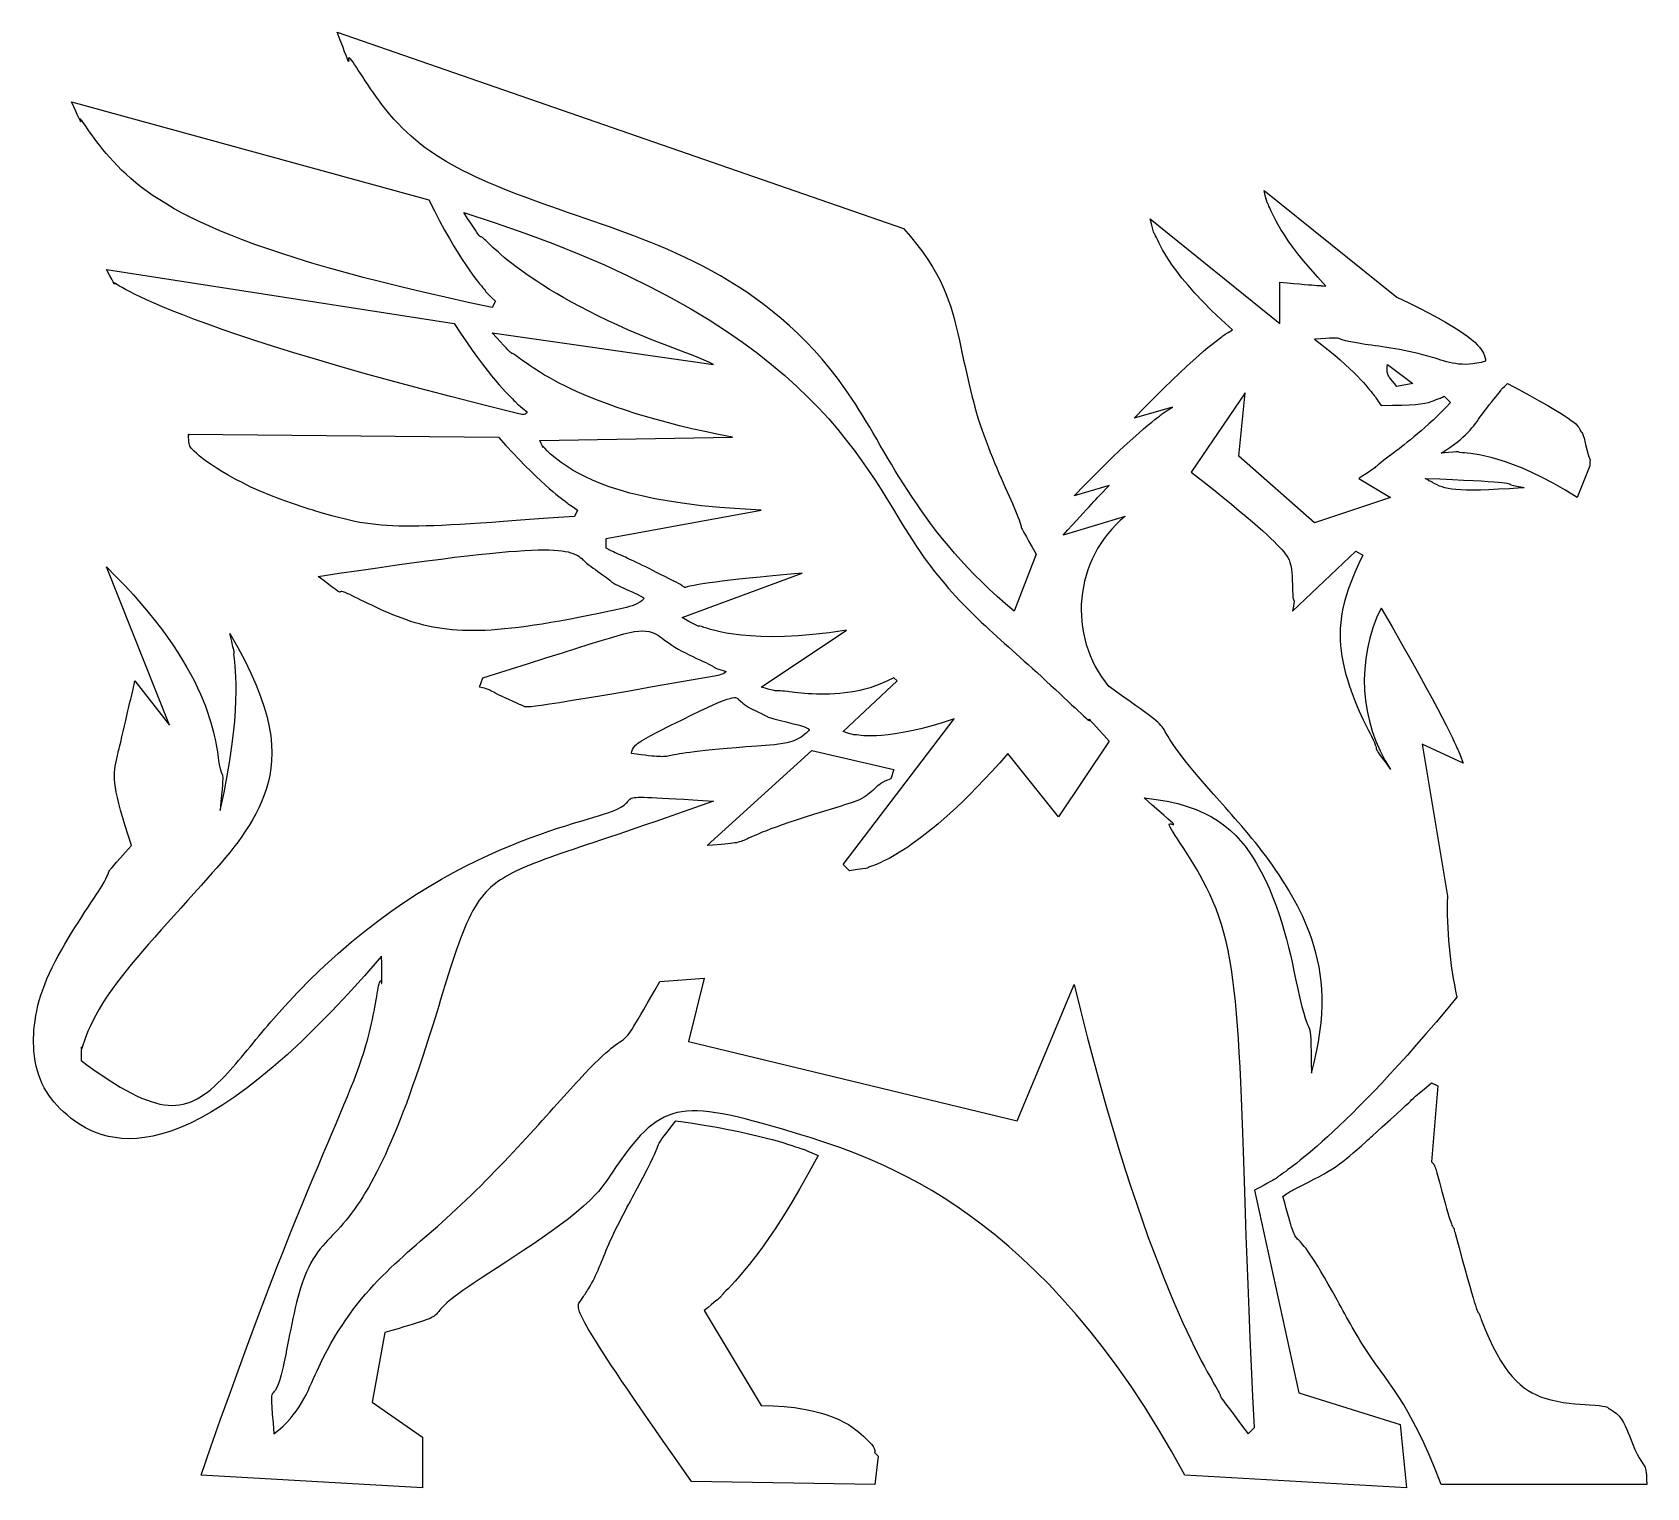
# Model space of a CAD drawing. Header units: millimetres. Extents: x -1.39 to 0.65, y -0.92 to 0.92.
import ezdxf

# ---------------------------------------------------------------- set-up
doc = ezdxf.new("R2010")
doc.units = ezdxf.units.MM

msp = doc.modelspace()

# ---------------------------------------------------------------- linework, layer by layer
at = {"color": 7, "linetype": 'Continuous'}
for p, q in [((-1.0029, 0.9241), (-0.2869, 0.6761)), ((-1.3389, 0.8361), (-0.8869, 0.7121)), ((0.1691, 0.7241), (0.3371, 0.5894)), ((0.0251, 0.6881), (0.1891, 0.5561)), ((-1.2949, 0.6241), (-0.8549, 0.5561)), ((0.1891, 0.5561), (0.1891, 0.6081)), ((-0.8029, 0.5841), (-0.8069, 0.5761)), ((-0.8069, 0.5441), (-0.5269, 0.5041)), ((0.3251, 0.5041), (0.3571, 0.4801)), ((0.3571, 0.4801), (0.3371, 0.4761)), ((0.0532, 0.4502), (0.0051, 0.4361)), ((0.1451, 0.4681), (0.0771, 0.3681)), ((0.1371, 0.3881), (0.1451, 0.4681)), ((0.3971, 0.4641), (0.4051, 0.4561)), ((-1.1909, 0.4161), (-0.7989, 0.4121)), ((-0.7469, 0.4081), (-0.5029, 0.4121)), ((0.2331, 0.3041), (0.1371, 0.3881)), ((0.5811, 0.3761), (0.5651, 0.3361)), ((-0.0267, 0.3512), (-0.0708, 0.3382)), ((0.2891, 0.3601), (0.3291, 0.3361)), ((0.3291, 0.3361), (0.2331, 0.3041)), ((-0.6989, 0.3201), (-0.7029, 0.3121)), ((-0.6629, 0.2841), (-0.4669, 0.3201)), ((-0.0067, 0.3121), (-0.0849, 0.2885)), ((-0.6629, 0.2721), (-0.6629, 0.2841)), ((0.2051, 0.1921), (0.2851, 0.2681)), ((0.2851, 0.2681), (0.2942, 0.2631)), ((-1.2149, 0.0481), (-1.2949, 0.2481)), ((-0.1189, 0.2641), (-0.1469, 0.1921)), ((-0.5669, 0.1841), (-0.4149, 0.2401)), ((-0.4669, 0.0961), (-0.3589, 0.1681)), ((-1.2589, 0.1041), (-1.2149, 0.0481)), ((-0.8229, 0.0961), (-0.8189, 0.1081)), ((-0.3629, 0.0401), (-0.2949, 0.1041)), ((-0.2949, 0.1041), (-0.2989, 0.1081)), ((-0.3629, -0.1279), (-0.2229, 0.0561)), ((-0.0269, 0.0281), (-0.0909, -0.0679)), ((0.4211, 0.0001), (0.3691, 0.0241)), ((0.3691, 0.0241), (0.4011, -0.1679)), ((-0.5349, -0.1039), (-0.4029, 0.0161)), ((-0.4029, 0.0161), (-0.2989, -0.0079)), ((-0.0909, -0.0679), (-0.1549, 0.0121)), ((-0.2989, -0.0079), (-0.3029, -0.0199)), ((-0.3549, -0.1359), (-0.3629, -0.1279)), ((-0.5949, -0.2759), (-0.5389, -0.2719)), ((-0.5389, -0.2719), (-0.5589, -0.3519)), ((-0.1429, -0.4519), (-0.0709, -0.2799)), ((-0.5589, -0.3519), (-0.1429, -0.4519)), ((0.3811, -0.4039), (0.3891, -0.4079)), ((0.3891, -0.4079), (0.3811, -0.5039)), ((0.1571, -0.5399), (0.2131, -0.7959)), ((-0.5389, -0.6919), (-0.4669, -0.8119)), ((-0.9429, -0.7199), (-0.9589, -0.8079)), ((0.2131, -0.7959), (0.3411, -0.8359)), ((-0.9589, -0.8079), (-0.8949, -0.8519)), ((0.3411, -0.8359), (0.3491, -0.9159)), ((-0.8949, -0.8519), (-0.8949, -0.9159)), ((0.1491, -0.8479), (0.1571, -0.8399)), ((-0.3189, -0.8759), (-0.3229, -0.9119)), ((-0.8949, -0.9159), (-1.1749, -0.8999)), ((-0.3229, -0.9119), (-0.5549, -0.9079)), ((0.3491, -0.9159), (0.0691, -0.8999)), ((0.6531, -0.9119), (0.3931, -0.9119))]:
    msp.add_line(p, q, dxfattribs=at)
for centre, radius, start, end in [((0.0908, 0.1943), 0.1529, 129.6273, 219.6273), ((0.5035, 0.1047), 0.2076, 153.8888, 212.8441), ((0.9224, -0.1836), 0.5216, 178.2769, 192.4347)]:
    msp.add_arc(centre, radius, start, end, dxfattribs=at)
for points, knots in [([(-0.1469, 0.1921), (-0.2658, 0.2914), (-0.381, 0.5844), (-0.7636, 0.7123), (-0.9162, 0.77), (-1.0029, 0.9241), (-0.9805, 0.8651), (-1.0029, 0.9241)], [0, 0, 0, 0, 0.1276605, 0.3871904, 0.7197792, 0.854217, 1, 1, 1, 1]), ([(-0.8069, 0.5761), (-1.1393, 0.646), (-1.2783, 0.731), (-1.3389, 0.8361), (-1.3217, 0.7984), (-1.3389, 0.8361)], [0, 0, 0, 0, 0.544352, 0.805586, 1, 1, 1, 1]), ([(0.2473, 0.6033), (0.1896, 0.6641), (0.1691, 0.7241), (0.1743, 0.7031), (0.1691, 0.7241)], [0, 0, 0, 0, 0.569213, 1, 1, 1, 1]), ([(-0.8869, 0.7121), (-0.8493, 0.6356), (-0.8029, 0.5841), (-0.8196, 0.6004), (-0.8029, 0.5841)], [0, 0, 0, 0, 0.551919, 1, 1, 1, 1]), ([(-0.8429, 0.6961), (-0.4093, 0.5602), (-0.2949, 0.2601), (-0.1521, 0.1492), (-0.0269, 0.0281), (-0.066, 0.071), (-0.0269, 0.0281)], [0, 0, 0, 0, 0.401941, 0.686004, 0.845953, 1, 1, 1, 1]), ([(-0.5269, 0.5041), (-0.5429, 0.5121), (-0.7469, 0.5841), (-0.8429, 0.6961), (-0.8146, 0.6532), (-0.8429, 0.6961)], [0, 0, 0, 0, 0.046862, 0.613573, 1, 1, 1, 1]), ([(-0.2869, 0.6761), (-0.2366, 0.6204), (-0.2116, 0.5202), (-0.1961, 0.4306), (-0.1189, 0.2641), (-0.1498, 0.3182), (-0.1189, 0.2641)], [0, 0, 0, 0, 0.1656887, 0.3939064, 0.5946893, 1, 1, 1, 1]), ([(0.1291, 0.5481), (0.0514, 0.6167), (0.0251, 0.6881), (0.0317, 0.6628), (0.0251, 0.6881)], [0, 0, 0, 0, 0.576466, 1, 1, 1, 1]), ([(-0.7629, 0.4441), (-0.7647, 0.4416), (-0.7669, 0.4401), (-1.2549, 0.5601), (-1.2949, 0.6241), (-1.2826, 0.6022), (-1.2949, 0.6241)], [0, 0, 0, 0, 0.005295, 0.009849, 0.870714, 1, 1, 1, 1]), ([(0.1891, 0.6081), (0.2156, 0.6057), (0.2473, 0.6033), (0.2367, 0.6041), (0.2473, 0.6033)], [0, 0, 0, 0, 0.455085, 1, 1, 1, 1]), ([(0.3371, 0.5894), (0.4213, 0.5496), (0.4487, 0.5225), (0.4491, 0.5081), (0.4494, 0.513), (0.4491, 0.5081)], [0, 0, 0, 0, 0.637848, 0.90162, 1, 1, 1, 1]), ([(-0.8549, 0.5561), (-0.8114, 0.4883), (-0.7629, 0.4441), (-0.7801, 0.458), (-0.7629, 0.4441)], [0, 0, 0, 0, 0.551206, 1, 1, 1, 1]), ([(-0.5029, 0.4121), (-0.6987, 0.4492), (-0.8069, 0.5441), (-0.7732, 0.5077), (-0.8069, 0.5441)], [0, 0, 0, 0, 0.580457, 1, 1, 1, 1]), ([(0.0051, 0.4361), (0.0793, 0.5135), (0.1291, 0.5481), (0.112, 0.5371), (0.1291, 0.5481)], [0, 0, 0, 0, 0.638922, 1, 1, 1, 1]), ([(0.4491, 0.5081), (0.419, 0.4995), (0.3692, 0.5207), (0.2331, 0.5361), (0.2799, 0.5394), (0.2331, 0.5361)], [0, 0, 0, 0, 0.140675, 0.383966, 1, 1, 1, 1]), ([(0.2331, 0.5361), (0.2842, 0.4973), (0.3171, 0.4521), (0.307, 0.4681), (0.3171, 0.4521)], [0, 0, 0, 0, 0.534356, 1, 1, 1, 1]), ([(0.3371, 0.4761), (0.3279, 0.4873), (0.3253, 0.4911), (0.3249, 0.496), (0.3251, 0.5041), (0.325, 0.5014), (0.3251, 0.5041)], [0, 0, 0, 0, 0.453007, 0.595103, 0.749003, 1, 1, 1, 1]), ([(0.3931, 0.3921), (0.4251, 0.4112), (0.4426, 0.4404), (0.4771, 0.4801), (0.4643, 0.4679), (0.4771, 0.4801)], [0, 0, 0, 0, 0.301334, 0.57556, 1, 1, 1, 1]), ([(0.4771, 0.4801), (0.5625, 0.4344), (0.5655, 0.4284), (0.57, 0.419), (0.5731, 0.4161), (0.5811, 0.3761), (0.5819, 0.3914), (0.5811, 0.3761)], [0, 0, 0, 0, 0.609242, 0.651296, 0.716856, 0.74347, 1, 1, 1, 1]), ([(-0.0708, 0.3382), (0.0034, 0.4156), (0.0532, 0.4502), (0.0361, 0.4392), (0.0532, 0.4502)], [0, 0, 0, 0, 0.638921, 1, 1, 1, 1]), ([(0.4051, 0.4561), (0.3739, 0.423), (0.2891, 0.3601), (0.3188, 0.3794), (0.2891, 0.3601)], [0, 0, 0, 0, 0.3008653, 1, 1, 1, 1]), ([(0.3171, 0.4521), (0.3596, 0.4533), (0.3724, 0.4533), (0.3971, 0.4641), (0.3891, 0.4593), (0.3971, 0.4641)], [0, 0, 0, 0, 0.517552, 0.673347, 1, 1, 1, 1]), ([(-0.7029, 0.3121), (-0.9229, 0.2961), (-0.9469, 0.2921), (-1.1349, 0.3521), (-1.188, 0.3963), (-1.1908, 0.4026), (-1.1909, 0.4161), (-1.1915, 0.4115), (-1.1909, 0.4161)], [0, 0, 0, 0, 0.414848, 0.460608, 0.83175, 0.961651, 0.974656, 1, 1, 1, 1]), ([(-0.7989, 0.4121), (-0.748, 0.3553), (-0.6989, 0.3201), (-0.7159, 0.3311), (-0.6989, 0.3201)], [0, 0, 0, 0, 0.558402, 1, 1, 1, 1]), ([(-0.4669, 0.3201), (-0.6167, 0.3263), (-0.7284, 0.3752), (-0.7469, 0.4081), (-0.7414, 0.3965), (-0.7469, 0.4081)], [0, 0, 0, 0, 0.484349, 0.878033, 1, 1, 1, 1]), ([(0.5651, 0.3361), (0.479, 0.3902), (0.3931, 0.3921), (0.4227, 0.3948), (0.3931, 0.3921)], [0, 0, 0, 0, 0.5419189, 1, 1, 1, 1]), ([(0.0771, 0.3681), (0.1588, 0.304), (0.1912, 0.2725), (0.2049, 0.2531), (0.2051, 0.1921), (0.2091, 0.2137), (0.2051, 0.1921)], [0, 0, 0, 0, 0.4442873, 0.6374507, 0.7389516, 1, 1, 1, 1]), ([(-0.0849, 0.2885), (-0.0527, 0.324), (-0.0267, 0.3512), (-0.0354, 0.3422), (-0.0267, 0.3512)], [0, 0, 0, 0, 0.560278, 1, 1, 1, 1]), ([(0.4811, 0.3521), (0.4976, 0.3485), (0.4981, 0.3484), (0.4981, 0.3483), (0.4982, 0.3483), (0.4982, 0.3482), (0.4981, 0.3482), (0.4971, 0.3481), (0.4078, 0.3423), (0.3967, 0.3465), (0.3731, 0.3601), (0.3807, 0.3552), (0.3731, 0.3601)], [0, 0, 0, 0, 0.114832, 0.118166, 0.118825, 0.119198, 0.119443, 0.119832, 0.126988, 0.734449, 0.814853, 1, 1, 1, 1]), ([(0.3731, 0.3601), (0.4771, 0.3561), (0.4791, 0.3542), (0.4811, 0.3521), (0.4804, 0.3528), (0.4811, 0.3521)], [0, 0, 0, 0, 0.948381, 0.973399, 1, 1, 1, 1]), ([(-1.0269, 0.2361), (-0.7367, 0.2802), (-0.7063, 0.2729), (-0.6871, 0.252), (-0.6469, 0.2241), (-0.6615, 0.2319), (-0.6469, 0.2241)], [0, 0, 0, 0, 0.730063, 0.807802, 0.878439, 1, 1, 1, 1]), ([(-0.4149, 0.2401), (-0.5239, 0.2311), (-0.559, 0.2235), (-0.5623, 0.2223), (-0.5639, 0.2223), (-0.5681, 0.2256), (-0.6059, 0.2451), (-0.6629, 0.2721), (-0.6444, 0.2622), (-0.6629, 0.2721)], [0, 0, 0, 0, 0.418383, 0.555845, 0.569285, 0.575252, 0.595837, 0.758627, 1, 1, 1, 1]), ([(-1.2949, 0.2481), (-1.163, 0.1202), (-1.1509, -0.0599), (-1.1453, 0.0046), (-1.1509, -0.0599)], [0, 0, 0, 0, 0.504331, 1, 1, 1, 1]), ([(0.2942, 0.2631), (0.2626, 0.2015), (0.2612, 0.1155), (0.3291, -0.0079), (0.3006, 0.0308), (0.3291, -0.0079)], [0, 0, 0, 0, 0.233887, 0.524397, 1, 1, 1, 1]), ([(-0.6469, 0.2241), (-0.6169, 0.211), (-0.6152, 0.2096), (-0.6149, 0.2081), (-0.6229, 0.2001), (-0.7946, 0.1614), (-0.8898, 0.161), (-1.0269, 0.2361), (-0.9835, 0.2031), (-1.0269, 0.2361)], [0, 0, 0, 0, 0.069028, 0.073634, 0.076798, 0.100599, 0.470727, 0.671082, 1, 1, 1, 1]), ([(-0.3589, 0.1681), (-0.481, 0.149), (-0.5669, 0.1841), (-0.5387, 0.1688), (-0.5669, 0.1841)], [0, 0, 0, 0, 0.570826, 1, 1, 1, 1]), ([(0.3171, 0.1961), (0.3947, 0.0635), (0.4211, 0.0001), (0.4127, 0.0214), (0.4211, 0.0001)], [0, 0, 0, 0, 0.691108, 1, 1, 1, 1]), ([(-1.1389, 0.1641), (-1.0813, 0.0672), (-1.0757, -0.0402), (-1.1803, -0.1626), (-1.3199, -0.3099), (-1.3269, -0.3759), (-1.3263, -0.3531), (-1.3269, -0.3759)], [0, 0, 0, 0, 0.173283, 0.338531, 0.586, 0.897906, 1, 1, 1, 1]), ([(-1.1509, -0.0599), (-1.1228, 0.0656), (-1.1389, 0.1641), (-1.1308, 0.1312), (-1.1389, 0.1641)], [0, 0, 0, 0, 0.563176, 1, 1, 1, 1]), ([(-0.8189, 0.1081), (-0.6509, 0.1601), (-0.6269, 0.1721), (-0.5983, 0.1637), (-0.5749, 0.1441), (-0.5109, 0.1161), (-0.534, 0.123), (-0.5109, 0.1161)], [0, 0, 0, 0, 0.52825, 0.60885, 0.698537, 0.790167, 1, 1, 1, 1]), ([(-1.2629, -0.1039), (-1.2874, -0.0314), (-1.2864, -0.0137), (-1.2769, 0.0261), (-1.2589, 0.1041), (-1.2644, 0.078), (-1.2589, 0.1041)], [0, 0, 0, 0, 0.355476, 0.43802, 0.628044, 1, 1, 1, 1]), ([(-0.5109, 0.1161), (-0.5149, 0.1121), (-0.7629, 0.0681), (-0.765, 0.07), (-0.7669, 0.0721), (-0.8229, 0.0961), (-0.8018, 0.0915), (-0.8229, 0.0961)], [0, 0, 0, 0, 0.017454, 0.79456, 0.803121, 0.812024, 1, 1, 1, 1]), ([(-0.2989, 0.1081), (-0.3214, 0.0965), (-0.377, 0.0825), (-0.4669, 0.0961), (-0.4371, 0.0883), (-0.4669, 0.0961)], [0, 0, 0, 0, 0.1456149, 0.4760369, 1, 1, 1, 1]), ([(-0.6309, 0.0121), (-0.6293, 0.0202), (-0.6204, 0.0279), (-0.5078, 0.0857), (-0.4998, 0.085), (-0.4957, 0.0811), (-0.4848, 0.0709), (-0.4509, 0.0561), (-0.463, 0.0599), (-0.4509, 0.0561)], [0, 0, 0, 0, 0.039119, 0.094524, 0.691012, 0.728947, 0.755574, 0.825946, 1, 1, 1, 1]), ([(0.2291, -0.392), (0.2493, -0.3167), (0.2371, -0.1805), (-0.0269, 0.0968), (0.0851, 0.0182), (-0.0269, 0.0968)], [0, 0, 0, 0, 0.130488, 0.35932, 1, 1, 1, 1]), ([(-0.4509, 0.0561), (-0.4259, 0.0502), (-0.4135, 0.0468), (-0.406, 0.0434), (-0.4056, 0.0422), (-0.4146, 0.0334), (-0.4309, 0.0241), (-0.6309, 0.0121), (-0.5571, 0.0032), (-0.6309, 0.0121)], [0, 0, 0, 0, 0.092112, 0.137892, 0.167481, 0.171894, 0.216883, 0.284108, 1, 1, 1, 1]), ([(-0.2229, 0.0561), (-0.3067, 0.0277), (-0.3629, 0.0401), (-0.3441, 0.0339), (-0.3629, 0.0401)], [0, 0, 0, 0, 0.605535, 1, 1, 1, 1]), ([(-0.1549, 0.0121), (-0.2654, -0.1144), (-0.3549, -0.1359), (-0.3234, -0.1316), (-0.3549, -0.1359)], [0, 0, 0, 0, 0.645872, 1, 1, 1, 1]), ([(-0.3029, -0.0199), (-0.3143, -0.0235), (-0.3266, -0.0349), (-0.3367, -0.0456), (-0.5349, -0.1039), (-0.4601, -0.0985), (-0.5349, -0.1039)], [0, 0, 0, 0, 0.047773, 0.114845, 0.173814, 1, 1, 1, 1]), ([(-1.3269, -0.3759), (-1.2272, -0.4493), (-1.1811, -0.4455), (-0.9272, -0.1202), (-0.5269, -0.0479), (-0.6814, -0.0382), (-0.5269, -0.0479)], [0, 0, 0, 0, 0.125092, 0.171839, 0.588933, 1, 1, 1, 1]), ([(-0.5269, -0.0479), (-0.7005, -0.1101), (-0.7865, -0.1284), (-0.8395, -0.1873), (-0.9203, -0.4661), (-0.9786, -0.5762), (-1.049, -0.6316), (-1.0829, -0.8479), (-1.0901, -0.7645), (-1.0829, -0.8479)], [0, 0, 0, 0, 0.17153, 0.253258, 0.327039, 0.597028, 0.712901, 0.796288, 1, 1, 1, 1]), ([(0.1571, -0.8399), (0.1349, -0.4102), (0.1541, -0.2147), (0.0174, -0.0439), (0.0779, -0.0965), (0.0174, -0.0439)], [0, 0, 0, 0, 0.508907, 0.741257, 1, 1, 1, 1]), ([(0.0174, -0.0439), (0.1019, -0.0517), (0.1838, -0.1351), (0.2291, -0.392), (0.2278, -0.3036), (0.2291, -0.392)], [0, 0, 0, 0, 0.183393, 0.4361, 1, 1, 1, 1]), ([(-0.9469, -0.2439), (-1.1828, -0.5188), (-1.3349, -0.48), (-1.3941, -0.3826), (-1.3806, -0.2718), (-1.2629, -0.1039), (-1.3094, -0.1556), (-1.2629, -0.1039)], [0, 0, 0, 0, 0.3813681, 0.5466215, 0.6666789, 0.7841368, 1, 1, 1, 1]), ([(-1.1749, -0.8999), (-1.0415, -0.5117), (-0.9662, -0.4054), (-0.9469, -0.2439), (-0.9458, -0.3007), (-0.9469, -0.2439)], [0, 0, 0, 0, 0.5836386, 0.7688778, 1, 1, 1, 1]), ([(-1.0829, -0.8479), (-1.0509, -0.8239), (-0.9993, -0.68), (-0.8509, -0.578), (-0.5949, -0.2759), (-0.6623, -0.3932), (-0.5949, -0.2759)], [0, 0, 0, 0, 0.052019, 0.25092, 0.485118, 1, 1, 1, 1]), ([(-0.0709, -0.2799), (0.0179, -0.6481), (0.1491, -0.8479), (0.1005, -0.7834), (0.1491, -0.8479)], [0, 0, 0, 0, 0.613125, 1, 1, 1, 1]), ([(0.4131, -0.2959), (0.2678, -0.4715), (0.1571, -0.5399), (0.1956, -0.5191), (0.1571, -0.5399)], [0, 0, 0, 0, 0.636575, 1, 1, 1, 1]), ([(0.1931, -0.5479), (0.1971, -0.5439), (0.2611, -0.5119), (0.2651, -0.5079), (0.3811, -0.4039), (0.3411, -0.4371), (0.3811, -0.4039)], [0, 0, 0, 0, 0.0237025, 0.3235155, 0.3472178, 1, 1, 1, 1]), ([(0.0691, -0.8999), (-0.112, -0.5676), (-0.5549, -0.4199), (-0.5962, -0.4272), (-0.691, -0.572), (-0.9429, -0.7199), (-0.8428, -0.6902), (-0.9429, -0.7199)], [0, 0, 0, 0, 0.2798486, 0.6250562, 0.6560195, 0.7839891, 1, 1, 1, 1]), ([(-0.5549, -0.9079), (-0.6939, -0.7114), (-0.6993, -0.6922), (-0.6976, -0.6828), (-0.6754, -0.6511), (-0.6618, -0.6068), (-0.5749, -0.4519), (-0.6117, -0.5), (-0.5749, -0.4519)], [0, 0, 0, 0, 0.45176, 0.489231, 0.507157, 0.579842, 0.666816, 1, 1, 1, 1]), ([(-0.5749, -0.4519), (-0.4717, -0.4667), (-0.3949, -0.4959), (-0.4202, -0.4849), (-0.3949, -0.4959)], [0, 0, 0, 0, 0.5592678, 1, 1, 1, 1]), ([(-0.3949, -0.4959), (-0.4583, -0.6166), (-0.5389, -0.6919), (-0.5099, -0.6685), (-0.5389, -0.6919)], [0, 0, 0, 0, 0.552526, 1, 1, 1, 1]), ([(0.3811, -0.5039), (0.3851, -0.5079), (0.4051, -0.5839), (0.4071, -0.5859), (0.4091, -0.5879), (0.4371, -0.6919), (0.439, -0.6939), (0.4411, -0.6959), (0.4691, -0.7719), (0.5131, -0.8079), (0.6011, -0.8119), (0.6032, -0.8136), (0.6051, -0.8159), (0.6211, -0.8239), (0.6531, -0.9119), (0.6516, -0.8738), (0.6531, -0.9119)], [0, 0, 0, 0, 0.010353, 0.154179, 0.159355, 0.164531, 0.361643, 0.366812, 0.371996, 0.520225, 0.624269, 0.785488, 0.790427, 0.795892, 0.828631, 1, 1, 1, 1]), ([(0.3931, -0.9119), (0.3518, -0.8032), (0.3131, -0.7759), (0.1931, -0.5479), (0.2177, -0.6372), (0.1931, -0.5479)], [0, 0, 0, 0, 0.276069, 0.388445, 1, 1, 1, 1]), ([(-0.4669, -0.8119), (-0.382, -0.8127), (-0.326, -0.8585), (-0.3229, -0.8673), (-0.323, -0.8704), (-0.3234, -0.8709), (-0.3235, -0.871), (-0.3235, -0.8712), (-0.3224, -0.8725), (-0.3189, -0.8759), (-0.32, -0.8747), (-0.3189, -0.8759)], [0, 0, 0, 0, 0.479272, 0.887273, 0.939525, 0.957016, 0.961108, 0.96201, 0.962976, 0.972371, 1, 1, 1, 1])]:
    msp.add_open_spline(points, degree=3, knots=knots, dxfattribs=at)

doc.saveas('drawing.dxf')
